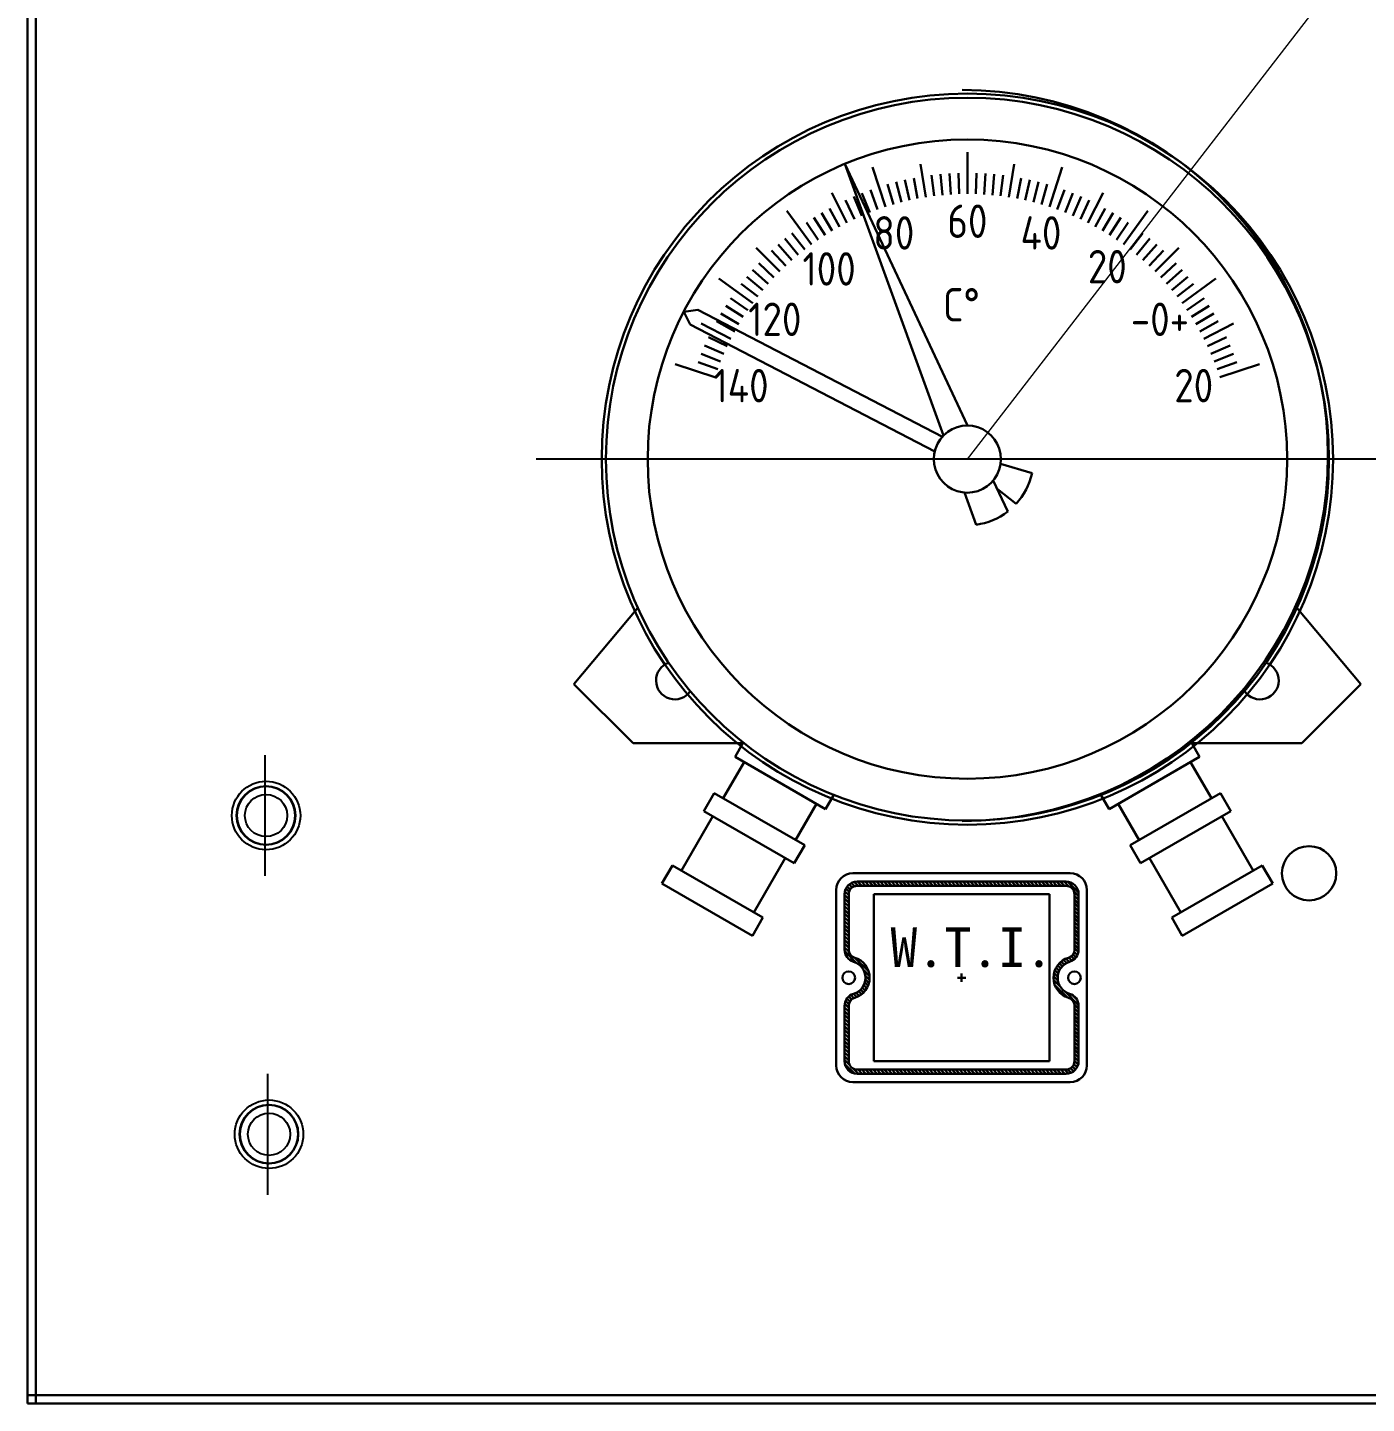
# Model space of a CAD drawing. Header units: millimetres. Extents: x 45841 to 102963, y -329287 to -163666.
# Drawn here: x 51701.9 to 52022.3, y -165454 to -165124.7 of the extents above; entities that cross this region are included whole.
import ezdxf
from ezdxf.enums import TextEntityAlignment as Align

# ---------------------------------------------------------------- set-up
doc = ezdxf.new("R2010")
doc.units = ezdxf.units.MM
doc.header["$LTSCALE"] = 13
doc.linetypes.add('CENTER', pattern=[50.8, 31.75, -6.35, 6.35, -6.35])
doc.linetypes.add('CENTERX2', pattern=[101.6, 63.5, -12.7, 12.7, -12.7])
doc.layers.get('0').update_dxf_attribs({"color": 1, "linetype": 'CENTER'})
doc.layers.add('1', color=4, linetype='Continuous')
doc.layers.add('粗实线', color=4, linetype='Continuous')
doc.layers.add('标注、文本', color=3, linetype='Continuous', lineweight=25)
doc.layers.add('铁心', color=3, linetype='Continuous', lineweight=0)
doc.styles.add('chinese', font='')
doc.styles.get("Standard").update_dxf_attribs({"font": 'gbenor.shx', "bigfont": 'gbcbig.shx'})
doc.styles.get('chinese').set_extended_font_data('SimHei')

msp = doc.modelspace()

# ---------------------------------------------------------------- linework, layer by layer
at = {"color": 1, "linetype": 'CENTER', "ltscale": 30}
msp.add_line((52040.585, -165227.989), (51823.674, -165227.989), dxfattribs=at)
at = {"layer": '1', "color": 1, "linetype": 'CENTERX2', "lineweight": -3, "ltscale": 0.1}
for p, q in [((51758.681, -165298.83), (51758.681, -165327.77)), ((51759.387, -165375.114), (51759.387, -165404.054))]:
    msp.add_line(p, q, dxfattribs=at)
at = {"layer": '标注、文本', "color": 4, "lineweight": 30}
for p, q in [((51701.933, -164852.035), (51701.933, -165454.035)), ((51703.933, -164852.035), (51703.933, -165454.035)), ((51926.825, -165164.489), (51926.825, -165154.489)), ((51897.489, -165157.337), (51926.825, -165219.953)), ((51897.489, -165157.337), (51921.134, -165222.316)), ((51907.203, -165167.596), (51904.113, -165158.086)), ((51916.892, -165165.27), (51915.64, -165157.369)), ((51936.759, -165165.27), (51938.01, -165157.369)), ((51946.448, -165167.596), (51949.538, -165158.086)), ((51911.034, -165166.483), (51909.79, -165161.641)), ((51912.973, -165166.018), (51911.883, -165161.138)), ((51914.927, -165165.613), (51913.99, -165160.702)), ((51918.867, -165164.989), (51918.24, -165160.029)), ((51920.849, -165164.77), (51920.379, -165159.793)), ((51922.838, -165164.614), (51922.524, -165159.624)), ((51924.831, -165164.52), (51924.674, -165159.522)), ((51928.82, -165164.52), (51928.977, -165159.522)), ((51930.813, -165164.614), (51931.127, -165159.624)), ((51932.801, -165164.77), (51933.272, -165159.793)), ((51934.784, -165164.989), (51935.411, -165160.029)), ((51938.724, -165165.613), (51939.661, -165160.702)), ((51940.677, -165166.018), (51941.768, -165161.138)), ((51942.617, -165166.483), (51943.861, -165161.641)), ((51897.997, -165171.41), (51894.365, -165164.282)), ((51901.606, -165169.711), (51899.621, -165165.122)), ((51903.449, -165168.948), (51901.609, -165164.299)), ((51905.316, -165168.243), (51903.622, -165163.538)), ((51909.109, -165167.01), (51907.714, -165162.208)), ((51944.541, -165167.01), (51945.936, -165162.208)), ((51948.335, -165168.243), (51950.029, -165163.538)), ((51950.201, -165168.948), (51952.042, -165164.299)), ((51952.044, -165169.711), (51954.03, -165165.122)), ((51955.654, -165171.41), (51959.286, -165164.282)), ((51889.501, -165176.616), (51883.623, -165168.526)), ((51896.234, -165172.343), (51893.825, -165167.961)), ((51899.788, -165170.532), (51897.659, -165166.008)), ((51953.862, -165170.532), (51955.991, -165166.008)), ((51957.417, -165172.343), (51959.825, -165167.961)), ((51964.15, -165176.616), (51970.028, -165168.526)), ((51891.133, -165175.469), (51888.323, -165171.333)), ((51892.8, -165174.374), (51890.121, -165170.152)), ((51894.501, -165173.331), (51891.956, -165169.028)), ((51959.149, -165173.331), (51961.695, -165169.028)), ((51960.85, -165174.374), (51963.529, -165170.152)), ((51962.518, -165175.469), (51965.328, -165171.333)), ((51887.906, -165177.814), (51884.841, -165173.863)), ((51965.745, -165177.814), (51968.809, -165173.863)), ((51881.924, -165183.087), (51876.267, -165177.43)), ((51883.357, -165181.699), (51879.934, -165178.054)), ((51884.832, -165180.356), (51881.526, -165176.606)), ((51886.349, -165179.061), (51883.162, -165175.208)), ((51967.302, -165179.061), (51970.489, -165175.208)), ((51968.819, -165180.356), (51972.125, -165176.606)), ((51970.294, -165181.699), (51973.717, -165178.054)), ((51971.727, -165183.087), (51977.383, -165177.43)), ((51880.536, -165184.52), (51876.891, -165181.097)), ((51973.115, -165184.52), (51976.76, -165181.097)), ((51875.453, -165190.664), (51867.363, -165184.786)), ((51877.898, -165187.512), (51874.045, -165184.325)), ((51879.193, -165185.995), (51875.443, -165182.689)), ((51974.457, -165185.995), (51978.208, -165182.689)), ((51975.753, -165187.512), (51979.606, -165184.325)), ((51978.198, -165190.664), (51986.288, -165184.786)), ((51876.651, -165189.069), (51872.7, -165186.004)), ((51977, -165189.069), (51980.951, -165186.004)), ((51873.211, -165193.964), (51868.989, -165191.284)), ((51874.306, -165192.296), (51870.17, -165189.486)), ((51979.345, -165192.296), (51983.48, -165189.486)), ((51980.44, -165193.964), (51984.662, -165191.284)), ((51858.939, -165192.723), (51862.35, -165192.241)), ((51858.939, -165192.723), (51860.506, -165195.791)), ((51920.841, -165222.626), (51862.35, -165192.241)), ((51872.168, -165195.664), (51867.865, -165193.119)), ((51981.482, -165195.664), (51985.786, -165193.119)), ((51918.997, -165226.176), (51860.506, -165195.791)), ((51870.246, -165199.16), (51863.118, -165195.528)), ((51871.18, -165197.397), (51866.798, -165194.988)), ((51982.471, -165197.397), (51986.852, -165194.988)), ((51983.404, -165199.16), (51990.532, -165195.528)), ((51868.548, -165202.77), (51863.959, -165200.784)), ((51869.369, -165200.952), (51864.845, -165198.823)), ((51984.282, -165200.952), (51988.806, -165198.823)), ((51985.103, -165202.77), (51989.692, -165200.784)), ((51867.785, -165204.613), (51863.136, -165202.772)), ((51985.866, -165204.613), (51990.515, -165202.772)), ((51866.433, -165208.366), (51856.923, -165205.276)), ((51867.079, -165206.479), (51862.375, -165204.785)), ((51986.571, -165206.479), (51991.276, -165204.785)), ((51987.217, -165208.366), (51996.728, -165205.276)), ((51942.292, -165231.378), (51934.78, -165229.129)), ((51933, -165233.132), (51936.472, -165240.544)), ((51926.11, -165235.992), (51928.909, -165243.684)), ((51938.492, -165238.694), (51933.917, -165235.089)), ((51832.683, -165281.846), (51847.995, -165263.598)), ((52020.967, -165281.846), (52005.656, -165263.598)), ((51846.825, -165295.989), (51832.683, -165281.846)), ((52006.825, -165295.989), (52020.967, -165281.846)), ((51846.825, -165295.989), (51873.363, -165295.989)), ((51873.132, -165295.989), (51871.25, -165299.248)), ((52006.825, -165295.989), (51980.288, -165295.989)), ((51980.519, -165295.989), (51982.401, -165299.248)), ((51892.901, -165311.748), (51871.25, -165299.248)), ((51960.75, -165311.748), (51982.401, -165299.248)), ((51873.415, -165300.498), (51868.415, -165309.158)), ((51980.236, -165300.498), (51985.236, -165309.158)), ((51866.25, -165307.908), (51863.75, -165312.238)), ((51887.901, -165320.408), (51866.25, -165307.908)), ((51894.855, -165308.363), (51892.901, -165311.748)), ((51958.796, -165308.363), (51960.75, -165311.748)), ((51965.75, -165320.408), (51987.401, -165307.908)), ((51987.401, -165307.908), (51989.901, -165312.238)), ((51885.401, -165324.738), (51863.75, -165312.238)), ((51890.736, -165310.498), (51885.736, -165319.158)), ((51962.915, -165310.498), (51967.915, -165319.158)), ((51968.25, -165324.738), (51989.901, -165312.238)), ((51865.915, -165313.488), (51858.415, -165326.479)), ((51987.736, -165313.488), (51995.236, -165326.479)), ((51887.901, -165320.408), (51885.401, -165324.738)), ((51965.75, -165320.408), (51968.25, -165324.738)), ((51856.25, -165325.229), (51853.75, -165329.559)), ((51877.901, -165337.729), (51856.25, -165325.229)), ((51883.236, -165323.488), (51875.736, -165336.479)), ((51970.415, -165323.488), (51977.915, -165336.479)), ((51975.75, -165337.729), (51997.401, -165325.229)), ((51997.401, -165325.229), (51999.901, -165329.559)), ((51875.401, -165342.059), (51853.75, -165329.559)), ((51899.257, -165330.515), (51898.544, -165329.803)), ((51899.854, -165330.215), (51899.089, -165329.449)), ((51899.442, -165327.126), (51951.442, -165327.126)), ((51900.664, -165330.126), (51899.746, -165329.208)), ((51900.442, -165329.126), (51950.442, -165329.126)), ((51901.562, -165330.126), (51900.562, -165329.126)), ((51902.46, -165330.126), (51901.46, -165329.126)), ((51903.358, -165330.126), (51902.358, -165329.126)), ((51904.256, -165330.126), (51903.256, -165329.126)), ((51905.154, -165330.126), (51904.154, -165329.126)), ((51906.052, -165330.126), (51905.052, -165329.126)), ((51906.95, -165330.126), (51905.95, -165329.126)), ((51907.848, -165330.126), (51906.848, -165329.126)), ((51908.746, -165330.126), (51907.746, -165329.126)), ((51909.644, -165330.126), (51908.644, -165329.126)), ((51910.542, -165330.126), (51909.542, -165329.126)), ((51911.44, -165330.126), (51910.44, -165329.126)), ((51912.338, -165330.126), (51911.338, -165329.126)), ((51913.236, -165330.126), (51912.236, -165329.126)), ((51914.134, -165330.126), (51913.134, -165329.126)), ((51915.033, -165330.126), (51914.033, -165329.126)), ((51915.931, -165330.126), (51914.931, -165329.126)), ((51916.829, -165330.126), (51915.829, -165329.126)), ((51917.727, -165330.126), (51916.727, -165329.126)), ((51918.625, -165330.126), (51917.625, -165329.126)), ((51919.523, -165330.126), (51918.523, -165329.126)), ((51920.421, -165330.126), (51919.421, -165329.126)), ((51921.319, -165330.126), (51920.319, -165329.126)), ((51922.217, -165330.126), (51921.217, -165329.126)), ((51923.115, -165330.126), (51922.115, -165329.126)), ((51923.115, -165330.126), (51922.785, -165329.796)), ((51924.013, -165330.126), (51923.013, -165329.126)), ((51924.911, -165330.126), (51923.911, -165329.126)), ((51925.809, -165330.126), (51924.809, -165329.126)), ((51926.707, -165330.126), (51925.707, -165329.126)), ((51927.605, -165330.126), (51926.605, -165329.126)), ((51928.503, -165330.126), (51927.503, -165329.126)), ((51929.401, -165330.126), (51928.401, -165329.126)), ((51930.299, -165330.126), (51929.299, -165329.126)), ((51931.197, -165330.126), (51930.197, -165329.126)), ((51932.095, -165330.126), (51931.095, -165329.126)), ((51932.993, -165330.126), (51931.993, -165329.126)), ((51933.891, -165330.126), (51932.891, -165329.126)), ((51934.789, -165330.126), (51933.789, -165329.126)), ((51935.687, -165330.126), (51934.687, -165329.126)), ((51936.585, -165330.126), (51935.585, -165329.126)), ((51937.483, -165330.126), (51936.483, -165329.126)), ((51938.381, -165330.126), (51937.381, -165329.126)), ((51939.279, -165330.126), (51938.279, -165329.126)), ((51940.177, -165330.126), (51939.177, -165329.126)), ((51941.075, -165330.126), (51940.075, -165329.126)), ((51941.973, -165330.126), (51940.973, -165329.126)), ((51942.871, -165330.126), (51941.871, -165329.126)), ((51943.769, -165330.126), (51942.769, -165329.126)), ((51944.667, -165330.126), (51943.667, -165329.126)), ((51945.565, -165330.126), (51944.565, -165329.126)), ((51946.463, -165330.126), (51945.463, -165329.126)), ((51947.361, -165330.126), (51946.361, -165329.126)), ((51948.259, -165330.126), (51947.259, -165329.126)), ((51949.157, -165330.126), (51948.157, -165329.126)), ((51950.056, -165330.126), (51949.056, -165329.126)), ((51951.047, -165330.22), (51949.954, -165329.126)), ((51953.409, -165331.684), (51950.884, -165329.159)), ((51978.25, -165342.059), (51999.901, -165329.559)), ((51895.442, -165373.126), (51895.442, -165331.126)), ((51897.442, -165345.418), (51897.442, -165332.126)), ((51898.442, -165333.292), (51897.442, -165332.292)), ((51898.442, -165334.19), (51897.442, -165333.19)), ((51898.442, -165332.394), (51897.515, -165331.468)), ((51898.52, -165331.574), (51897.749, -165330.804)), ((51898.811, -165330.968), (51898.098, -165330.254)), ((51898.442, -165345.418), (51898.442, -165332.126)), ((51900.442, -165330.126), (51950.442, -165330.126)), ((51904.442, -165332.126), (51946.442, -165332.126)), ((51904.442, -165332.126), (51904.442, -165372.126)), ((51946.442, -165332.126), (51946.442, -165372.126)), ((51953.442, -165332.615), (51952.348, -165331.521)), ((51952.442, -165332.126), (51952.442, -165345.418)), ((51953.442, -165333.513), (51952.442, -165332.513)), ((51953.442, -165332.126), (51953.442, -165345.418)), ((51955.442, -165331.126), (51955.442, -165373.126)), ((51898.442, -165335.088), (51897.442, -165334.088)), ((51898.442, -165335.986), (51897.442, -165334.986)), ((51898.442, -165336.884), (51897.442, -165335.884)), ((51953.442, -165334.411), (51952.442, -165333.411)), ((51953.442, -165335.309), (51952.442, -165334.309)), ((51953.442, -165336.207), (51952.442, -165335.207)), ((51953.442, -165337.105), (51952.442, -165336.105)), ((51877.901, -165337.729), (51875.401, -165342.059)), ((51898.442, -165337.782), (51897.442, -165336.782)), ((51898.442, -165338.68), (51897.442, -165337.68)), ((51898.442, -165339.578), (51897.442, -165338.578)), ((51898.442, -165340.476), (51897.442, -165339.476)), ((51953.442, -165338.003), (51952.442, -165337.003)), ((51953.442, -165338.901), (51952.442, -165337.901)), ((51953.442, -165339.799), (51952.442, -165338.799)), ((51953.442, -165340.697), (51952.442, -165339.697)), ((51975.75, -165337.729), (51978.25, -165342.059)), ((51898.442, -165341.374), (51897.442, -165340.374)), ((51898.442, -165342.273), (51897.442, -165341.273)), ((51898.442, -165343.171), (51897.442, -165342.171)), ((51898.442, -165344.069), (51897.442, -165343.069)), ((51953.442, -165341.595), (51952.442, -165340.595)), ((51953.442, -165342.493), (51952.442, -165341.493)), ((51953.442, -165343.391), (51952.442, -165342.391)), ((51898.442, -165344.967), (51897.442, -165343.967)), ((51898.509, -165345.932), (51897.442, -165344.865)), ((51900.225, -165348.546), (51897.464, -165345.785)), ((51953.156, -165346.697), (51952.378, -165345.919)), ((51953.442, -165344.289), (51952.442, -165343.289)), ((51953.442, -165345.187), (51952.442, -165344.187)), ((51953.38, -165346.023), (51952.442, -165345.085)), ((51898.344, -165347.563), (51898.297, -165347.516)), ((51903.215, -165350.638), (51899.93, -165347.353)), ((51949.141, -165349.867), (51948.424, -165349.15)), ((51949.543, -165349.37), (51948.836, -165348.663)), ((51950.016, -165348.946), (51949.304, -165348.234)), ((51950.563, -165348.595), (51949.831, -165347.862)), ((51951.193, -165348.326), (51950.42, -165347.553)), ((51951.838, -165348.074), (51951.079, -165347.314)), ((51952.375, -165347.712), (51951.664, -165347.001)), ((51952.815, -165347.254), (51952.099, -165346.538)), ((51903.427, -165351.748), (51902.022, -165350.343)), ((51903.416, -165352.635), (51902.411, -165351.63)), ((51903.278, -165353.395), (51902.421, -165352.538)), ((51926.442, -165352.126), (51924.442, -165352.126)), ((51925.442, -165351.126), (51925.442, -165353.126)), ((51948.502, -165352.82), (51947.454, -165351.772)), ((51949.083, -165354.298), (51947.473, -165352.689)), ((51948.45, -165351.87), (51947.572, -165350.992)), ((51948.576, -165351.098), (51947.785, -165350.306)), ((51948.815, -165350.439), (51948.072, -165349.696)), ((51899.683, -165356.984), (51898.938, -165356.239)), ((51900.346, -165356.75), (51899.563, -165355.966)), ((51900.948, -165356.453), (51900.21, -165355.715)), ((51901.486, -165356.093), (51900.771, -165355.378)), ((51901.965, -165355.674), (51901.258, -165354.967)), ((51902.387, -165355.198), (51901.673, -165354.484)), ((51902.75, -165354.663), (51902.014, -165353.927)), ((51903.05, -165354.065), (51902.27, -165353.285)), ((51950.699, -165356.813), (51947.755, -165353.869)), ((51953.436, -165358.652), (51950.27, -165355.485)), ((51953.069, -165357.387), (51951.889, -165356.207)), ((51897.442, -165372.126), (51897.442, -165358.835)), ((51898.442, -165360.233), (51897.442, -165359.233)), ((51898.442, -165359.335), (51897.478, -165358.371)), ((51898.475, -165358.47), (51897.676, -165357.672)), ((51898.72, -165357.817), (51897.998, -165357.095)), ((51899.128, -165357.327), (51898.42, -165356.619)), ((51898.442, -165372.126), (51898.442, -165358.835)), ((51953.442, -165359.555), (51952.419, -165358.532)), ((51952.442, -165358.835), (51952.442, -165372.126)), ((51953.442, -165360.453), (51952.442, -165359.453)), ((51953.442, -165358.835), (51953.442, -165372.126)), ((51898.442, -165361.131), (51897.442, -165360.131)), ((51898.442, -165362.029), (51897.442, -165361.029)), ((51898.442, -165362.927), (51897.442, -165361.927)), ((51898.442, -165363.825), (51897.442, -165362.825)), ((51953.442, -165361.351), (51952.442, -165360.351)), ((51953.442, -165362.25), (51952.442, -165361.25)), ((51953.442, -165363.148), (51952.442, -165362.148)), ((51898.442, -165364.723), (51897.442, -165363.723)), ((51898.442, -165365.621), (51897.442, -165364.621)), ((51898.442, -165366.519), (51897.442, -165365.519)), ((51953.442, -165364.046), (51952.442, -165363.046)), ((51953.442, -165364.944), (51952.442, -165363.944)), ((51953.442, -165365.842), (51952.442, -165364.842)), ((51953.442, -165366.74), (51952.442, -165365.74)), ((51898.442, -165367.417), (51897.442, -165366.417)), ((51898.442, -165368.315), (51897.442, -165367.315)), ((51898.442, -165369.213), (51897.442, -165368.213)), ((51898.442, -165370.111), (51897.442, -165369.111)), ((51953.442, -165367.638), (51952.442, -165366.638)), ((51953.442, -165368.536), (51952.442, -165367.536)), ((51953.442, -165369.434), (51952.442, -165368.434)), ((51953.442, -165370.332), (51952.442, -165369.332)), ((51898.442, -165371.009), (51897.442, -165370.009)), ((51898.442, -165371.907), (51897.442, -165370.907)), ((51898.649, -165373.012), (51897.442, -165371.805)), ((51904.442, -165372.126), (51946.442, -165372.126)), ((51953.442, -165371.23), (51952.442, -165370.23)), ((51953.442, -165372.128), (51952.442, -165371.128)), ((51953.335, -165372.919), (51952.442, -165372.026)), ((51899.794, -165375.056), (51897.512, -165372.774)), ((51900.763, -165375.126), (51899.556, -165373.92)), ((51950.442, -165374.126), (51900.442, -165374.126)), ((51950.442, -165375.126), (51900.442, -165375.126)), ((51901.661, -165375.126), (51900.661, -165374.126)), ((51902.559, -165375.126), (51901.559, -165374.126)), ((51903.457, -165375.126), (51902.457, -165374.126)), ((51904.355, -165375.126), (51903.355, -165374.126)), ((51905.253, -165375.126), (51904.253, -165374.126)), ((51906.151, -165375.126), (51905.151, -165374.126)), ((51907.049, -165375.126), (51906.049, -165374.126)), ((51907.947, -165375.126), (51906.947, -165374.126)), ((51908.845, -165375.126), (51907.845, -165374.126)), ((51909.743, -165375.126), (51908.743, -165374.126)), ((51910.641, -165375.126), (51909.641, -165374.126)), ((51911.539, -165375.126), (51910.539, -165374.126)), ((51912.437, -165375.126), (51911.437, -165374.126)), ((51913.335, -165375.126), (51912.335, -165374.126)), ((51914.233, -165375.126), (51913.233, -165374.126)), ((51915.131, -165375.126), (51914.131, -165374.126)), ((51916.029, -165375.126), (51915.029, -165374.126)), ((51916.927, -165375.126), (51915.927, -165374.126)), ((51917.825, -165375.126), (51916.825, -165374.126)), ((51918.723, -165375.126), (51917.723, -165374.126)), ((51919.621, -165375.126), (51918.621, -165374.126)), ((51920.519, -165375.126), (51919.519, -165374.126)), ((51921.417, -165375.126), (51920.417, -165374.126)), ((51922.315, -165375.126), (51921.315, -165374.126)), ((51923.213, -165375.126), (51922.213, -165374.126)), ((51924.111, -165375.126), (51923.111, -165374.126)), ((51925.01, -165375.126), (51924.01, -165374.126)), ((51925.908, -165375.126), (51924.908, -165374.126)), ((51926.806, -165375.126), (51925.806, -165374.126)), ((51927.704, -165375.126), (51926.704, -165374.126)), ((51928.602, -165375.126), (51927.602, -165374.126)), ((51929.5, -165375.126), (51928.5, -165374.126)), ((51930.398, -165375.126), (51929.398, -165374.126)), ((51931.296, -165375.126), (51930.296, -165374.126)), ((51932.194, -165375.126), (51931.194, -165374.126)), ((51933.092, -165375.126), (51932.092, -165374.126)), ((51933.99, -165375.126), (51932.99, -165374.126)), ((51934.888, -165375.126), (51933.888, -165374.126)), ((51935.786, -165375.126), (51934.786, -165374.126)), ((51936.684, -165375.126), (51935.684, -165374.126)), ((51937.582, -165375.126), (51936.582, -165374.126)), ((51938.48, -165375.126), (51937.48, -165374.126)), ((51939.378, -165375.126), (51938.378, -165374.126)), ((51940.276, -165375.126), (51939.276, -165374.126)), ((51941.174, -165375.126), (51940.174, -165374.126)), ((51942.072, -165375.126), (51941.072, -165374.126)), ((51942.97, -165375.126), (51941.97, -165374.126)), ((51943.868, -165375.126), (51942.868, -165374.126)), ((51944.766, -165375.126), (51943.766, -165374.126)), ((51945.664, -165375.126), (51944.664, -165374.126)), ((51946.562, -165375.126), (51945.562, -165374.126)), ((51947.46, -165375.126), (51946.46, -165374.126)), ((51948.358, -165375.126), (51947.358, -165374.126)), ((51949.256, -165375.126), (51948.256, -165374.126)), ((51950.154, -165375.126), (51949.154, -165374.126)), ((51951, -165375.074), (51950.052, -165374.126)), ((51951.682, -165374.858), (51950.898, -165374.074)), ((51952.245, -165374.524), (51951.528, -165373.806)), ((51952.71, -165374.09), (51952, -165373.38)), ((51953.077, -165373.559), (51952.323, -165372.805)), ((51951.442, -165377.126), (51899.442, -165377.126)), ((51701.933, -165452.035), (52303.933, -165452.035)), ((51701.933, -165454.035), (52303.933, -165454.035))]:
    msp.add_line(p, q, dxfattribs=at)
at = {"layer": '标注、文本'}
for centre, radius in [((51759.016, -165313.3), 8.198), ((51759.016, -165313.3), 5.053), ((51759.723, -165389.584), 8.198), ((51759.723, -165389.584), 5.053)]:
    msp.add_circle(centre, radius, dxfattribs=at)
at = {"layer": '标注、文本', "color": 4, "lineweight": 30}
for centre, radius in [((52008.599, -165327.126), 6.5), ((51898.442, -165352.126), 1.5), ((51952.442, -165352.126), 1.5)]:
    msp.add_circle(centre, radius, dxfattribs=at)
for centre, radius, start, end in [((51925.599, -165227.126), 87.5, 270, 90), ((51899.442, -165331.126), 4, 90, 180), ((51900.442, -165332.126), 3, 90, 180), ((51950.442, -165332.126), 3, 0, 90), ((51951.442, -165331.126), 4, 0, 90), ((51900.442, -165332.126), 2, 90, 180), ((51950.442, -165332.126), 2, 0, 90), ((51900.442, -165345.418), 3, 180, 253.39845), ((51900.442, -165345.418), 2, 180, 253.39845), ((51950.442, -165345.418), 2, 286.60155, 0), ((51950.442, -165345.418), 3, 286.60155, 0), ((51898.442, -165352.126), 4, 286.60155, 73.39845), ((51898.442, -165352.126), 5, 286.60155, 73.39845), ((51952.442, -165352.126), 5, 106.60155, 253.39845), ((51952.442, -165352.126), 4, 106.60155, 253.39845), ((51900.442, -165358.835), 3, 106.60155, 180), ((51950.442, -165358.835), 3, 0, 73.39845), ((51900.442, -165358.835), 2, 106.60155, 180), ((51950.442, -165358.835), 2, 0, 73.39845), ((51900.442, -165372.126), 3, 180, 270), ((51900.442, -165372.126), 2, 180, 270), ((51950.442, -165372.126), 3, 270, 0), ((51950.442, -165372.126), 2, 270, 0), ((51899.442, -165373.126), 4, 180, 270), ((51951.442, -165373.126), 4, 270, 0)]:
    msp.add_arc(centre, radius, start, end, dxfattribs=at)
for centre, major_axis, start_param, end_param in [((51926.825, -165227.989), (-61.872, 61.872), 3.9269908, 10.2101761), ((51926.825, -165227.989), (-61.165, 61.165), 3.9269908, 10.2101761), ((51926.825, -165227.989), (-61.872, 61.872), 2.3561945, 5.4977871), ((51926.825, -165227.989), (-54.094, 54.094), 3.9269908, 10.2101761), ((51926.825, -165227.989), (5.682, 5.682), 5.497787143782118, 11.7809724509617), ((51926.825, -165227.989), (11.196, 11.196), 4.7553227, 5.2820376), ((51926.825, -165227.989), (-11.196, 11.196), 2.48816, 3.0113443), ((51856.825, -165280.989), (-3.182, 3.182), -0.4552448, 3.3221549), ((51996.825, -165280.989), (3.182, 3.182), 2.9610304, 6.7384301)]:
    msp.add_ellipse(centre, major_axis=major_axis, ratio=1, start_param=start_param, end_param=end_param, dxfattribs=at)
at = {"layer": '粗实线', "lineweight": 30}
for centre in [(51758.971, -165313.3), (51759.016, -165313.3), (51759.678, -165389.584), (51759.723, -165389.584)]:
    msp.add_circle(centre, 7, dxfattribs=at)
at = {"layer": '铁心'}
msp.add_lwpolyline([(51926.825, -165227.989), (52551.263, -164419.608), (52551.263, -164419.608)], dxfattribs=at)

# ---------------------------------------------------------------- texts
at = {"layer": '标注、文本', "color": 4, "lineweight": 30, "extrusion": (0, 0, -1), "text_generation_flag": 4}
for s, p in [('60', (-51926.825, -165171.039)), ('80', (-51909.227, -165173.827)), ('40', (-51944.424, -165173.827)), ('20', (-51960.299, -165181.916)), ('100', (-51893.742, -165182.453)), ('120', (-51880.752, -165194.515)), ('-0+', (-51972.898, -165194.515)), ('140', (-51872.663, -165210.39)), ('20', (-51980.987, -165210.39))]:
    msp.add_text(s, height=8, rotation=180, dxfattribs=at).set_placement(p, align=Align.MIDDLE)
msp.add_text('C%%D', height=8, rotation=180, dxfattribs=at).set_placement((-51920.997, -165195.024))
at = {"layer": '标注、文本', "color": 4, "lineweight": 30, "style": 'chinese'}
msp.add_text('W.T.I.', height=9.5, dxfattribs=at).set_placement((51927.795, -165344.788), align=Align.MIDDLE_CENTER)

doc.saveas('drawing.dxf')
